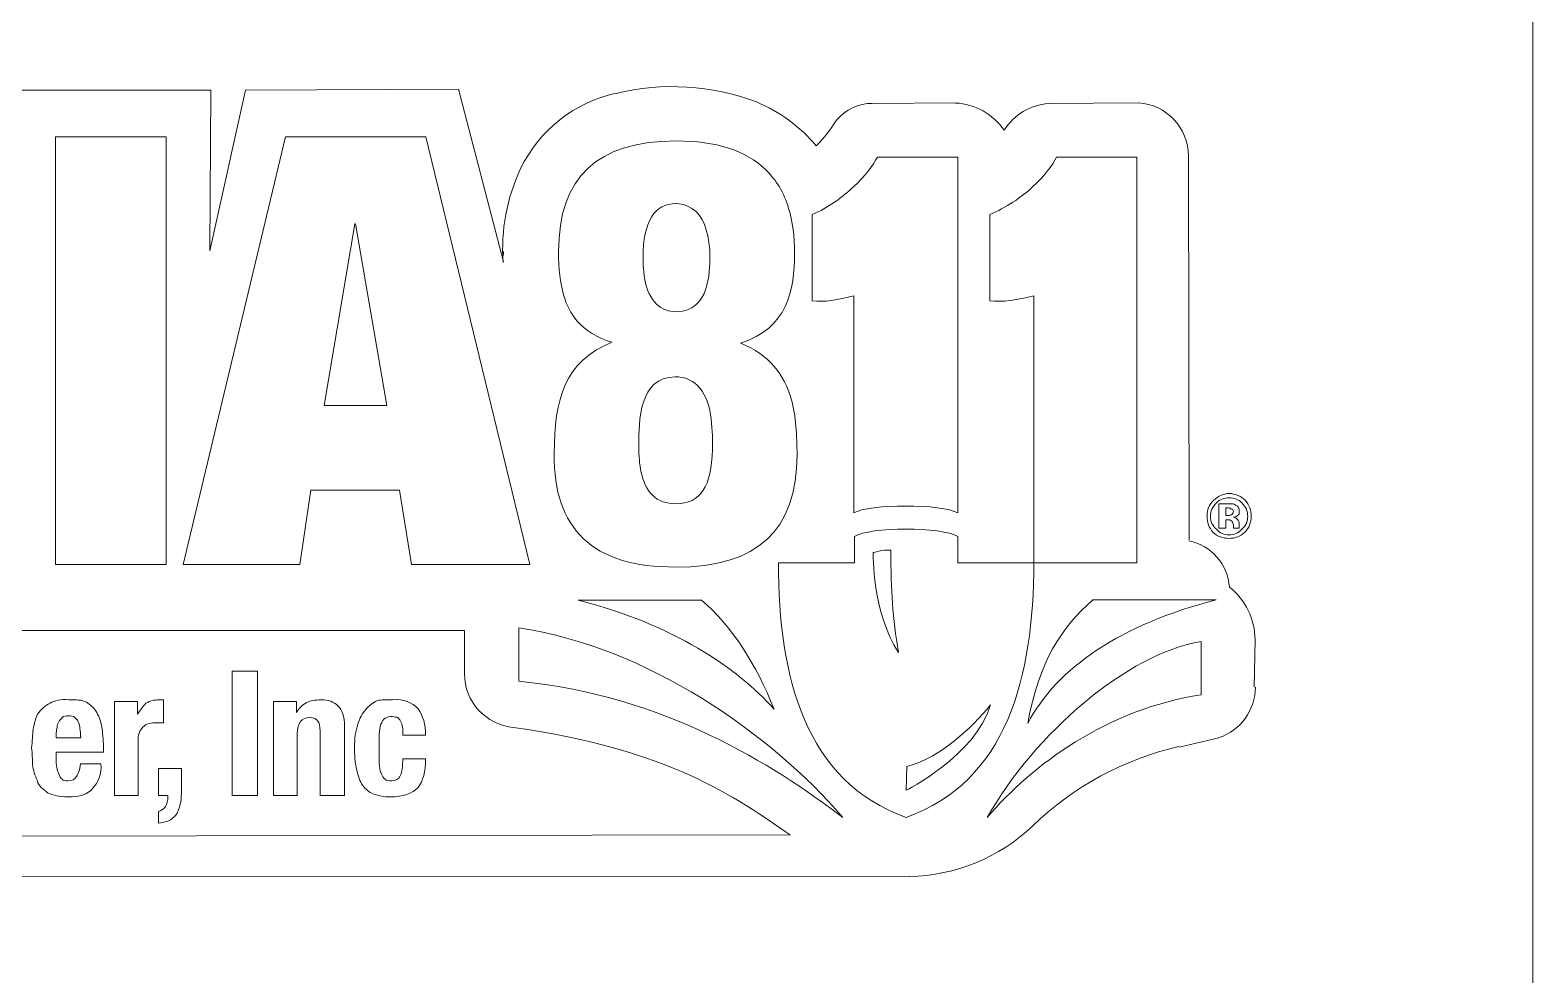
# Model space of a CAD drawing. Header units: feet. Extents: x -16154 to 3860, y -1534289809 to -1534279773.
# Drawn here: x -12933.8 to -12773.4, y -1534285782.9 to -1534285682.1 of the extents above; entities that cross this region are included whole.
import ezdxf

# ---------------------------------------------------------------- set-up
doc = ezdxf.new("R2010")
doc.units = ezdxf.units.FT
doc.header["$MEASUREMENT"] = 0
doc.layers.add('ASEDOLIKE - Level 4', color=7, linetype='Continuous', lineweight=0)
doc.layers.add('Level 63', color=7, linetype='Continuous', lineweight=0)

# ---------------------------------------------------------------- blocks, each defined once
blk = doc.blocks.new('G811NW_1')
at = {"layer": 'ASEDOLIKE - Level 4', "color": 7, "linetype": 'Continuous', "lineweight": 0}
for p, q in [((0.0008267716534594571, 0.002014435696764849), (0.001627296587861315, 0.002014435696764849)), ((0.001627296587861315, 0.002014435696764849), (0.001624015747891727, 0.001391076111758593)), ((0.001624015747891727, 0.001391076111758593), (0.001761811023584803, 0.002014435696764849)), ((0.001761811023584803, 0.002014435696764849), (0.002588582677044204, 0.002017716535192449)), ((0.002588582677044204, 0.002017716535192449), (0.002762467191470608, 0.001348425197647884)), ((0.004192913385817454, 0.001961942260095384), (0.004517716535349214, 0.001965223091247026)), ((0.004878608923847283, 0.001961942260095384), (0.005226377952699979, 0.001965223091247026)), ((0.001024326836650269, 0.0001732865493977442), (0.001024326836650269, 0.001833391550462693)), ((0.001024326836650269, 0.001833391550462693), (0.00145411686287833, 0.001833391550462693)), ((0.00145411686287833, 0.001833391550462693), (0.00145411686287833, 0.0001732865493977442)), ((0.001519733660638733, 0.0001732865493977442), (0.00191671528787013, 0.001833391550462693)), ((0.00191671528787013, 0.001833391550462693), (0.00246133471047022, 0.001833391550462693)), ((0.00246133471047022, 0.001833391550462693), (0.002864878017640737, 0.0001732865493977442)), ((0.00541994750647784, 0.001758530182996765), (0.005423228346447373, 0.0002690288674784824)), ((0.002185744159317105, 0.001495465032348875), (0.002067633923208467, 0.0007900844575488009)), ((0.002189024999286693, 0.001495465032348875), (0.002185744159317105, 0.001495465032348875)), ((0.002310416075364918, 0.0007900844575488009), (0.002189024999286693, 0.001495465032348875)), ((0.002067633923208467, 0.0007900844575488009), (0.002310416075364918, 0.0007900844575488009)), ((0.002015140484860345, 0.0004620004692696966), (0.001972489566187841, 0.0001732865493977442)), ((0.002359628673743508, 0.0004620004692696966), (0.002015140484860345, 0.0004620004692696966)), ((0.002405560432385545, 0.0001732865493977442), (0.002359628673743508, 0.0004620004692696966)), ((0.00145411686287833, 0.0001732865493977442), (0.001024326836650269, 0.0001732865493977442)), ((0.001972489566187841, 0.0001732865493977442), (0.001519733660638733, 0.0001732865493977442)), ((0.002864878017640737, 0.0001732865493977442), (0.002405560432385545, 0.0001732865493977442)), ((-0.005288713910723886, -8.530184277333319e-05), (0.002611548556365251, -8.202100434573367e-05)), ((0.005679133858249086, -0.000118110234325286), (0.005675853018279553, -0.0003018372735823505)), ((0.001710022374680042, -0.000240099267102778), (0.001808447671633739, -0.000240099267102778)), ((0.001710022374680042, -0.0007223827342386357), (0.001710022374680042, -0.000240099267102778)), ((0.001808447671633739, -0.000240099267102778), (0.001808447571437222, -0.0007223827342386357)), ((0.005538057742819513, -0.0004986876592738554), (0.005383858267744512, -0.0005347769038053229)), ((0.001808447571437222, -0.0007223827342386357), (0.001710022374680042, -0.0007223827342386357)), ((0.00387467191599189, -0.0008759842530707829), (-0.005288713910723886, -0.0008891076140571386)), ((0.00433727034121667, -0.001036745416058693), (-0.005482283464501692, -0.001040026254486293))]:
    blk.add_line(p, q, dxfattribs=at)
at = {"layer": 'ASEDOLIKE - Level 4', "color": 7, "linetype": 'Continuous', "lineweight": 0, "extrusion": (0, 0, -1)}
for centre, radius, start, end in [((-0.003316228711705616, 0.001474077631428372), 0.0005408848437017266, 25.82083333333334, 77.54034722222224), ((-0.004193806068641392, 0.001783737134246621), 0.0001790771162446756, 39.331175, 89.95433888888887), ((-0.004503677446751675, 0.001719615211186465), 0.0002449368070884278, 92.97546388888888, 145.5199777777778), ((-0.004890932033343121, 0.001745669113006443), 0.000216686515964112, 31.39176666666666, 86.5785722222222), ((-0.005213651027985378, 0.001758798374794424), 0.0002063800294822235, 93.5405611111111, 179.9545944444444), ((-0.005382814151417392, 7.250378257595003e-05), 0.0001969474896479231, 101.2948166666666, 176.1510277777778), ((-0.005416684224664237, -0.0001194026917801239), 0.0002621274801909071, 128.4933694444445, 179.6339972222222), ((-0.005473446659327807, -0.0003023084937012754), 0.0002065467871816936, 179.9545916666667, 251.4717916666667)]:
    blk.add_arc(centre, radius, start, end, dxfattribs=at)
at = {"layer": 'ASEDOLIKE - Level 4', "color": 7, "linetype": 'Continuous', "lineweight": 0}
blk.add_arc((0.003560918189162376, 0.002208061116107274), 0.0005836256716655461, 315.3592416666667, 327.8413833333334, dxfattribs=at)
at = {"layer": 'ASEDOLIKE - Level 4', "color": 7, "linetype": 'Continuous', "lineweight": 0, "extrusion": (0, 0, -1)}
for centre, major_axis, ratio, start_param, end_param in [((0.00341978932120468, 0.001113701684516855), (0.0009166610912380623, 0), 0.9972362921539347, 4.470008901545119, 5.073681686377034), ((0.003509917558277842, 0.001409863631124608), (0.0006073443083310534, 0), 0.9972362921539353, 5.107719970114053, 5.587652353156705), ((0.003497018647193484, 0.001396979903802276), (-0.0007376325194075469, 0), 0.9972362921539345, 6.212330030092268, 6.722233207050167), ((0.004324580224270902, -0.000327413399645593), (-0.000711677857011855, 0), 0.997236292153935, 3.951839651324303, 4.693077833357366)]:
    blk.add_ellipse(centre, major_axis=major_axis, ratio=ratio, start_param=start_param, end_param=end_param, dxfattribs=at)
at = {"layer": 'ASEDOLIKE - Level 4', "color": 7, "linetype": 'Continuous', "lineweight": 0}
blk.add_ellipse((0.005655322447880695, -0.001703823407297023), major_axis=(-0.001205609060646355, 0), ratio=0.997202931491247, start_param=4.939982532838628, end_param=5.483431471314908, dxfattribs=at)
for points, knots in [([(0.00378023234841468, 0.001705438786302693), (0.003701492190775868, 0.00178089810651727), (0.003589943734569889, 0.00181698734377278), (0.003432463319561874, 0.00181698734377278), (0.003127345209148646, 0.00181698734377278), (0.002976426574043234, 0.001675911225902382), (0.002976426574043234, 0.001387197313306388), (0.002976426574043234, 0.001321580515650567), (0.002982988253749375, 0.001265806240553502), (0.002996111613394692, 0.001219874488015193), (0.003005954133070421, 0.001180504405056126), (0.003025639172421823, 0.001147696006228216), (0.00304860505174287, 0.001118168445827905), (0.00308141345073959, 0.001082079208572395), (0.003127345209148646, 0.001052551655448042), (0.003183119487466357, 0.001036147448758129), (0.00299939245336428, 0.0009606881358195096), (0.002960022374661364, 0.0008163311722455546), (0.002960022374661364, 0.0006030766817275435), (0.002956741534691776, 0.0004554388942779042), (0.002996111613394692, 0.000350451904523652), (0.003071570931063861, 0.0002749925988609903), (0.003150311088469637, 0.0001995332713704556), (0.003268421324811255, 0.0001634440341149457), (0.003432463319561874, 0.0001634440341149457), (0.003747423949417961, 0.0001634440341149457), (0.00390162342449285, 0.0003045201519853435), (0.003901623524689368, 0.0005997957414365374), (0.00390162342449285, 0.0006719742232235149), (0.003898342584523262, 0.0007474335361621343), (0.00387865754517186, 0.0008163311722455546), (0.003852410826114261, 0.0009081947937374935), (0.00379663654779655, 0.0009869348505162634), (0.003681807151424465, 0.00103286661033053), (0.003865534185526542, 0.001088640885427594), (0.003891780904817177, 0.001239559518580791), (0.003891780904817177, 0.001380635643727146), (0.003891780904817177, 0.001446252434107009), (0.003885219224877945, 0.001505307554907631), (0.003868815025496131, 0.001554520145873539), (0.003852410826114261, 0.001616856112377718), (0.003819602427117541, 0.001666068805207033), (0.00378023234841468, 0.001705438786302693)], [0, 0, 0, 0, 0.0714285713953099, 0.0714285713953099, 0.0714285713953099, 0.1428571427906198, 0.1428571427906198, 0.1428571427906198, 0.2142857141859297, 0.2142857141859297, 0.2142857141859297, 0.2857142855812396, 0.2857142855812396, 0.2857142855812396, 0.3571428569765495, 0.3571428569765495, 0.3571428569765495, 0.4285714283718595, 0.4285714283718595, 0.4285714283718595, 0.4999999997671694, 0.4999999997671694, 0.4999999997671694, 0.5714285711624792, 0.5714285711624792, 0.5714285711624792, 0.6428571425577891, 0.6428571425577891, 0.6428571425577891, 0.714285713953099, 0.714285713953099, 0.714285713953099, 0.785714285348409, 0.785714285348409, 0.785714285348409, 0.8571428567437189, 0.8571428567437189, 0.8571428567437189, 0.9285714281390288, 0.9285714281390288, 0.9285714281390288, 1, 1, 1, 1]), ([(0.004121439697328255, 0.001216593649587594), (0.004121439697328255, 0.001216593649587594), (0.004121439697328255, 0.0003734178972081281), (0.004121439697328255, 0.0003734178972081281), (0.00418049481561561, 0.0004095070253242739), (0.004465927886444454, 0.0004095070253242739), (0.004524983004498773, 0.0003734177880687639), (0.004524983004498773, 0.0003734177880687639), (0.004524983004498773, 0.001754651384544559), (0.004524983004498773, 0.001754651384544559), (0.004524983004498773, 0.001754651384544559), (0.004213303214379294, 0.001754651384544559), (0.004213303214379294, 0.001754651384544559), (0.004196899014997479, 0.001721842985716648), (0.004164090616000704, 0.001679192166193388), (0.004121439697328255, 0.001639821988646872), (0.004075507938919254, 0.001597171074536163), (0.004023014500571076, 0.001557800991577096), (0.003960678542547169, 0.001531554276880343), (0.003960678542547169, 0.001531554276880343), (0.003960678542547169, 0.001196908604470082), (0.003960678542547169, 0.001196908604470082), (0.004006610301189206, 0.001190346927614883), (0.004062384579273937, 0.001200189442897681), (0.004121439697328255, 0.001216593649587594)], [0, 0, 0, 0, 0.1249999995925464, 0.1249999995925464, 0.1249999995925464, 0.249999999650754, 0.249999999650754, 0.249999999650754, 0.3749999997089617, 0.3749999997089617, 0.3749999997089617, 0.4999999997671694, 0.4999999997671694, 0.4999999997671694, 0.624999999825377, 0.624999999825377, 0.624999999825377, 0.7499999998835847, 0.7499999998835847, 0.7499999998835847, 0.8749999999417923, 0.8749999999417923, 0.8749999999417923, 1, 1, 1, 1]), ([(0.004908841272317832, 0.001754651384544559), (0.004892437072702982, 0.001721842985716648), (0.004859628673706207, 0.001679192071605939), (0.004816977755266794, 0.001639821988646872), (0.004771045996624756, 0.001597171074536163), (0.004711990878570438, 0.001557800991577096), (0.004649654920546531, 0.001531554276880343), (0.004649654920546531, 0.001531554276880343), (0.004649654920546531, 0.001196908604470082), (0.004649654920546531, 0.001196908604470082), (0.004695586678955588, 0.001190346927614883), (0.004761203476949027, 0.001200189442897681), (0.004820258595003346, 0.001216593744175043), (0.004820258595003346, 0.001216593744175043), (0.004820258595003346, 0.0001798482408048585), (0.004820258595003346, 0.0001798482408048585), (0.004820258595003346, 0.0001798482408048585), (0.005220521062204275, 0.0001798482408048585), (0.005220521062204275, 0.0001798482408048585), (0.005220521062204275, 0.0001798482408048585), (0.005220521062204275, 0.001754651384544559), (0.005220521062204275, 0.001754651384544559), (0.005220521062204275, 0.001754651384544559), (0.004908841272317832, 0.001754651384544559), (0.004908841272317832, 0.001754651384544559)], [0, 0, 0, 0, 0.1249999995925464, 0.1249999995925464, 0.1249999995925464, 0.249999999650754, 0.249999999650754, 0.249999999650754, 0.3749999997089617, 0.3749999997089617, 0.3749999997089617, 0.4999999997671694, 0.4999999997671694, 0.4999999997671694, 0.624999999825377, 0.624999999825377, 0.624999999825377, 0.7499999998835847, 0.7499999998835847, 0.7499999998835847, 0.8749999999417923, 0.8749999999417923, 0.8749999999417923, 1, 1, 1, 1]), ([(0.003563696915315884, 0.001364231437037233), (0.003563697015512346, 0.001311738000367768), (0.00356041607534624, 0.001154257792222779), (0.003435744259494999, 0.001154257683083415), (0.003402935760534798, 0.001154257683083415), (0.003376689041244163, 0.001164100205642171), (0.00335700400189276, 0.001183785345347133), (0.003307791403514171, 0.001229717003297992), (0.003304510563544583, 0.001311738000367768), (0.003304510563544583, 0.00136751228274079), (0.003304510563544583, 0.00136751228274079), (0.003304510563544583, 0.00136751228274079), (0.003304510563544583, 0.00136751228274079), (0.0033045106637411, 0.001502026716480032), (0.003347161482216976, 0.001574205198267009), (0.003432463319561874, 0.001574205198267009), (0.003461990878589061, 0.001574205198267009), (0.00348823759764666, 0.001561081837280653), (0.003511203577164168, 0.001541396792163141), (0.00354401187596437, 0.001508588393335231), (0.003563696915315884, 0.001449533381673973), (0.003563696915315884, 0.001364231437037233)], [0, 0, 0, 0, 0.1428571427906198, 0.1428571427906198, 0.1428571427906198, 0.2857142855812396, 0.2857142855812396, 0.2857142855812396, 0.4285714283718595, 0.4285714283718595, 0.4285714283718595, 0.5714285711624792, 0.5714285711624792, 0.5714285711624792, 0.714285713953099, 0.714285713953099, 0.714285713953099, 0.8571428567437189, 0.8571428567437189, 0.8571428567437189, 1, 1, 1, 1]), ([(0.003573539434991557, 0.0006293233091128059), (0.003573539434991557, 0.0006293233091128059), (0.003573539434991557, 0.0006194808884174563), (0.003573539434991557, 0.0006194808884174563), (0.003570258595021969, 0.0004784046759596094), (0.00352760767634952, 0.0004095070253242739), (0.003432463319561874, 0.0004095070253242739), (0.003396374080595566, 0.0004095070253242739), (0.003363565681598846, 0.00041934954788303), (0.003340599802510891, 0.0004423154314281419), (0.003294668043868854, 0.0004882471839664504), (0.003288106364162713, 0.0005702681810362265), (0.003288106364162713, 0.0006260424634092487), (0.003288106364162713, 0.0006260424634092487), (0.003288106364162713, 0.0006358850878314115), (0.003288106364162713, 0.0006358850878314115), (0.003288106364162713, 0.0007277484983205795), (0.003288106464126195, 0.0009016330150188878), (0.003429182479592341, 0.0009016330150188878), (0.003461990878589061, 0.0009016330150188878), (0.003491518437616248, 0.0008917904997360893), (0.003514484316937294, 0.0008688246089150198), (0.003573539434991557, 0.0008130503338179551), (0.003573539434991557, 0.0007015018854872324), (0.003573539434991557, 0.0006293233091128059)], [0, 0, 0, 0, 0.1249999995925464, 0.1249999995925464, 0.1249999995925464, 0.249999999650754, 0.249999999650754, 0.249999999650754, 0.3749999997089617, 0.3749999997089617, 0.3749999997089617, 0.4999999997671694, 0.4999999997671694, 0.4999999997671694, 0.624999999825377, 0.624999999825377, 0.624999999825377, 0.7499999998835847, 0.7499999998835847, 0.7499999998835847, 0.8749999999417923, 0.8749999999417923, 0.8749999999417923, 1, 1, 1, 1]), ([(0.005637187828983536, 0.0002979584751301445), (0.005620783529405204, 0.0002815542684402317), (0.005601098490053691, 0.0002749926934484392), (0.0055781326107327, 0.0002749925988609903), (0.005555166731644745, 0.0002749925988609903), (0.005532200952520216, 0.0002815542684402317), (0.005515796652708849, 0.0002979584751301445), (0.005499392453326979, 0.0003176435129716992), (0.00549283087358432, 0.000337328550813254), (0.005492830773620838, 0.0003602944343583658), (0.005492830773620838, 0.0003865411490551196), (0.005499392553523497, 0.0004062261868966743), (0.005519077592874899, 0.0004226303863106295), (0.005535481692293287, 0.0004390345930005424), (0.005555166731644745, 0.0004488771082833409), (0.0055781326107327, 0.0004488772028707899), (0.005601098590250209, 0.0004488771082833409), (0.005624064369374737, 0.0004390346875879914), (0.005640468568756607, 0.0004226303863106295), (0.005656872768371513, 0.0004062261868966743), (0.005663434448077598, 0.0003832603179034777), (0.005663434448077598, 0.0003602944343583658), (0.005663434448077598, 0.000337328550813254), (0.005656872868334994, 0.0003143626818200573), (0.005637187828983536, 0.0002979584751301445)], [0, 0, 0, 0, 0.1249999995925464, 0.1249999995925464, 0.1249999995925464, 0.249999999650754, 0.249999999650754, 0.249999999650754, 0.3749999997089617, 0.3749999997089617, 0.3749999997089617, 0.4999999997671694, 0.4999999997671694, 0.4999999997671694, 0.624999999825377, 0.624999999825377, 0.624999999825377, 0.7499999998835847, 0.7499999998835847, 0.7499999998835847, 0.8749999999417923, 0.8749999999417923, 0.8749999999417923, 1, 1, 1, 1]), ([(0.005528920112550628, 0.000412787871027831), (0.005512515812972296, 0.0003963836788898334), (0.00550595413303312, 0.0003799794721999206), (0.00550595413303312, 0.0003602945362217724), (0.00550595413303312, 0.0003406093892408535), (0.005512515812972296, 0.0003242051898268983), (0.00552892001235411, 0.0003110819307039492), (0.005542043371999428, 0.0002946776294265874), (0.005558447571381298, 0.0002881159598473459), (0.0055781326107327, 0.0002881158507079817), (0.005597817650084158, 0.0002881159598473459), (0.005614221849699008, 0.0002946776294265874), (0.005627345209344325, 0.0003110818361165002), (0.005643749408726195, 0.0003242052916903049), (0.005650311088432336, 0.0003406093892408535), (0.005650311088432336, 0.0003602944343583658), (0.005650311088432336, 0.0003799794721999206), (0.005643749408726195, 0.0003963836788898334), (0.005627345209344325, 0.00041278796561528), (0.005614221849699008, 0.0004259112320141867), (0.005597817650084158, 0.0004324729015934281), (0.005578132710929218, 0.0004324729015934281), (0.005558447571381298, 0.0004324730107327923), (0.005542043371999428, 0.0004259113266016357), (0.005528920112550628, 0.000412787871027831)], [0, 0, 0, 0, 0.1249999995925464, 0.1249999995925464, 0.1249999995925464, 0.249999999650754, 0.249999999650754, 0.249999999650754, 0.3749999997089617, 0.3749999997089617, 0.3749999997089617, 0.4999999997671694, 0.4999999997671694, 0.4999999997671694, 0.624999999825377, 0.624999999825377, 0.624999999825377, 0.7499999998835847, 0.7499999998835847, 0.7499999998835847, 0.8749999999417923, 0.8749999999417923, 0.8749999999417923, 1, 1, 1, 1]), ([(0.005538762532029895, 0.0003143626818200573), (0.005538762532029895, 0.0003143626818200573), (0.005538762532029895, 0.0004095070253242739), (0.005538762532029895, 0.0004095070253242739), (0.005545324211969016, 0.0004095070253242739), (0.005555166731644745, 0.0004095070253242739), (0.005568290191253489, 0.0004095070253242739), (0.0055781326107327, 0.0004095071271876805), (0.005584694290671877, 0.0004095070253242739), (0.005587975130408485, 0.0004095070253242739), (0.005594536910311088, 0.0004095070253242739), (0.005601098490053691, 0.0004062261868966743), (0.005604379330023335, 0.0004029453484690748), (0.005614221849699008, 0.0003996645100414753), (0.005617502689668596, 0.0003931028331862763), (0.005617502689668596, 0.0003799794721999206), (0.005617502789632078, 0.0003734177880687639), (0.005617502689668596, 0.0003668561112135649), (0.005610941009729475, 0.0003635752655100077), (0.005607660169759887, 0.0003602944343583658), (0.005601098490053691, 0.0003570136905182153), (0.005594536810347606, 0.0003570135959307663), (0.005601098490053691, 0.0003570136905182153), (0.005604379330023335, 0.0003537327502272092), (0.005607660269956405, 0.000350451904523652), (0.005614221849699008, 0.0003471710733720101), (0.005617502689668596, 0.0003406093892408535), (0.005617502689668596, 0.0003307668739580549), (0.005617502689668596, 0.0003307668739580549), (0.005617502689668596, 0.0003209243513992988), (0.005617502689668596, 0.0003209243513992988), (0.005617502689668596, 0.0003209243513992988), (0.005617502689668596, 0.0003209243513992988), (0.005617502689668596, 0.0003176435129716992), (0.005617502689668596, 0.0003176435129716992), (0.005617502689668596, 0.0003176435129716992), (0.005617502789632078, 0.0003143626818200573), (0.005617502789632078, 0.0003143626818200573), (0.005617502789632078, 0.0003143626818200573), (0.005617502789632078, 0.0003143626818200573), (0.005617502789632078, 0.0003143626818200573), (0.005594536810347606, 0.0003143626818200573), (0.005594536810347606, 0.0003143626818200573), (0.005594536810347606, 0.0003176435129716992), (0.005594536810347606, 0.0003209243513992988), (0.005594536810347606, 0.0003274860282544978), (0.005594536810347606, 0.0003307668739580549), (0.005591255970378017, 0.000337328550813254), (0.005591255970378017, 0.000337328550813254), (0.005591255970378017, 0.0003406093892408535), (0.005587975130408485, 0.0003438902349444106), (0.005584694290671877, 0.0003438902349444106), (0.005581413450702288, 0.0003471710733720101), (0.005581413450702288, 0.0003471710733720101), (0.005574851770996148, 0.0003471710733720101), (0.005574851770996148, 0.0003471710733720101), (0.005571570931026615, 0.0003471710733720101), (0.005571570931026615, 0.0003471710733720101), (0.005571570931026615, 0.0003471710733720101), (0.005565009351283901, 0.0003471710733720101), (0.005565009351283901, 0.0003471710733720101), (0.005565009351283901, 0.0003471710733720101), (0.005565009251320419, 0.0003143626818200573), (0.005565009251320419, 0.0003143626818200573), (0.005565009251320419, 0.0003143626818200573), (0.005538762532029895, 0.0003143626818200573), (0.005538762532029895, 0.0003143626818200573)], [0, 0, 0, 0, 0.04545454543337903, 0.04545454543337903, 0.04545454543337903, 0.09090909086675807, 0.09090909086675807, 0.09090909086675807, 0.1363636363001371, 0.1363636363001371, 0.1363636363001371, 0.1818181817335161, 0.1818181817335161, 0.1818181817335161, 0.2272727271668952, 0.2272727271668952, 0.2272727271668952, 0.2727272726002742, 0.2727272726002742, 0.2727272726002742, 0.3181818180336533, 0.3181818180336533, 0.3181818180336533, 0.3636363634670323, 0.3636363634670323, 0.3636363634670323, 0.4090909089004113, 0.4090909089004113, 0.4090909089004113, 0.4545454543337903, 0.4545454543337903, 0.4545454543337903, 0.4999999997671694, 0.4999999997671694, 0.4999999997671694, 0.5454545452005484, 0.5454545452005484, 0.5454545452005484, 0.5909090906339274, 0.5909090906339274, 0.5909090906339274, 0.6363636360673065, 0.6363636360673065, 0.6363636360673065, 0.6818181815006855, 0.6818181815006855, 0.6818181815006855, 0.7272727269340645, 0.7272727269340645, 0.7272727269340645, 0.7727272723674435, 0.7727272723674435, 0.7727272723674435, 0.8181818178008226, 0.8181818178008226, 0.8181818178008226, 0.8636363632342016, 0.8636363632342016, 0.8636363632342016, 0.9090909086675807, 0.9090909086675807, 0.9090909086675807, 0.9545454541009597, 0.9545454541009597, 0.9545454541009597, 1, 1, 1, 1]), ([(0.005584694390635359, 0.0003898219874827191), (0.005581413450702288, 0.0003931028331862763), (0.0055781326107327, 0.0003931028331862763), (0.005571570931026615, 0.0003931028331862763), (0.005571570931026615, 0.0003931028331862763), (0.005565009251320419, 0.0003931028331862763), (0.005565009251320419, 0.0003931028331862763), (0.005565009251320419, 0.0003931028331862763), (0.005565009251320419, 0.0003635752655100077), (0.005565009251320419, 0.0003635752655100077), (0.005565009251320419, 0.0003635752655100077), (0.005574851770996148, 0.0003635752655100077), (0.005574851770996148, 0.0003635752655100077), (0.005581413450702288, 0.0003635752655100077), (0.005584694290671877, 0.0003668561112135649), (0.005587975130408485, 0.0003668561112135649), (0.005591255970378017, 0.000370136956917122), (0.005594536810347606, 0.0003734178972081281), (0.005594536910311088, 0.0003799794721999206), (0.005594536810347606, 0.0003832603179034777), (0.005591255970378017, 0.0003898220893461257), (0.005584694390635359, 0.0003898219874827191)], [0, 0, 0, 0, 0.1428571427906198, 0.1428571427906198, 0.1428571427906198, 0.2857142855812396, 0.2857142855812396, 0.2857142855812396, 0.4285714283718595, 0.4285714283718595, 0.4285714283718595, 0.5714285711624792, 0.5714285711624792, 0.5714285711624792, 0.714285713953099, 0.714285713953099, 0.714285713953099, 0.8571428567437189, 0.8571428567437189, 0.8571428567437189, 1, 1, 1, 1]), ([(0.004820258595003346, 0.0001798482408048585), (0.004820258595003346, 0.0001798482408048585), (0.00452498310469529, 0.0001798482408048585), (0.00452498310469529, 0.0001798482408048585), (0.00452498310469529, 0.0001798482408048585), (0.004524983004498773, 0.0002815542684402317), (0.004524983004498773, 0.0002815542684402317), (0.004465927886444454, 0.0003209243513992988), (0.00418049481561561, 0.0003209243513992988), (0.004124720537297843, 0.0002815542684402317), (0.004124720537297843, 0.0002815542684402317), (0.004124720537297843, 0.0001798482408048585), (0.004124720537297843, 0.0001798482408048585), (0.004124720537297843, 0.0001798482408048585), (0.00382944494679327, 0.0001798482408048585), (0.00382944494679327, 0.0001798482408048585), (0.00382944494679327, -0.0002630651506478898), (0.00393443182348957, -0.000669889290293213), (0.004324851870978308, -0.0008076845697360113), (0.004324851870978308, -0.0008076845697360113), (0.004324851870978308, -0.0008076845697360113), (0.004324851870978308, -0.0008076845697360113), (0.004324851870978308, -0.0008076845697360113), (0.004324851870978308, -0.0008076845697360113), (0.004324851870978308, -0.0008076845697360113), (0.004324851870978308, -0.0008076845697360113), (0.004324851870978308, -0.0008076845697360113), (0.004324851870978308, -0.0008076845697360113), (0.004324851870978308, -0.0008076845697360113), (0.004324851870978308, -0.0008076845697360113), (0.004324851870978308, -0.0008076845697360113), (0.004715271818503508, -0.000669889290293213), (0.004820258595003346, -0.0002630651506478898), (0.004820258595003346, 0.0001798482408048585)], [0, 0, 0, 0, 0.09090909086675807, 0.09090909086675807, 0.09090909086675807, 0.1818181817335161, 0.1818181817335161, 0.1818181817335161, 0.2727272726002742, 0.2727272726002742, 0.2727272726002742, 0.3636363634670323, 0.3636363634670323, 0.3636363634670323, 0.4545454543337903, 0.4545454543337903, 0.4545454543337903, 0.5454545452005484, 0.5454545452005484, 0.5454545452005484, 0.6363636360673065, 0.6363636360673065, 0.6363636360673065, 0.7272727269340645, 0.7272727269340645, 0.7272727269340645, 0.8181818178008226, 0.8181818178008226, 0.8181818178008226, 0.9090909086675807, 0.9090909086675807, 0.9090909086675807, 1, 1, 1, 1]), ([(0.004196899014997479, 0.0002192183237639256), (0.004196899014997479, 0.0002192183237639256), (0.004193618175027891, -1.372131373500451e-05), (0.004295324211754659, -0.0001679207998677157), (0.004272358332666593, -3.012551314895973e-05), (0.004265796652727472, 6.829968333477154e-05), (0.004265796652727472, 0.0002290608390467241), (0.004232988253963788, 0.0002323416774743237), (0.004196899014997479, 0.0002192183237639256), (0.004196899014997479, 0.0002192183237639256)], [0, 0, 0, 0, 0.3333333331781129, 0.3333333331781129, 0.3333333331781129, 0.6666666663562258, 0.6666666663562258, 0.6666666663562258, 1, 1, 1, 1]), ([(0.0038130407474114, -0.0003877370691043325), (0.00374086226971182, -0.0002105717139784247), (0.003652279592397278, -6.94955961080268e-05), (0.003530888516319108, 3.549127723090351e-05), (0.003530888516319108, 3.549127723090351e-05), (0.003051885891712458, 3.549127723090351e-05), (0.003051885891712458, 3.549127723090351e-05), (0.0034226207998862, -5.965308082522824e-05), (0.003668683891975666, -0.0002269759133923799), (0.0038130407474114, -0.0003877370691043325)], [0, 0, 0, 0, 0.3333333331781129, 0.3333333331781129, 0.3333333331781129, 0.6666666663562258, 0.6666666663562258, 0.6666666663562258, 1, 1, 1, 1]), ([(0.004796587926471974, -0.0004429133841767907), (0.004839238845144367, -0.0002066929155262187), (0.004927821522225873, -6.889764335937798e-05), (0.005049212598304043, 3.608923725550994e-05), (0.005049212598304043, 3.608923725550994e-05), (0.005528215223143784, 3.608923725550994e-05), (0.005528215223143784, 3.608923725550994e-05), (0.005157480314969987, -5.905512080062181e-05), (0.004911417322844003, -0.0002263779533677734), (0.004796587926471974, -0.0004429133841767907)], [0, 0, 0, 0, 0.3333333331781129, 0.3333333331781129, 0.3333333331781129, 0.6666666663562258, 0.6666666663562258, 0.6666666663562258, 1, 1, 1, 1]), ([(0.002611548556365251, -8.202100434573367e-05), (0.002611548556365251, -0.0001410761178703979), (0.002611548556365251, -0.0002493438369128853), (0.002611548556365251, -0.0002493438369128853), (0.002611548556365251, -0.0003608923871070147), (0.00269356955374056, -0.0004461942226043902), (0.002801837270406449, -0.0004593175835907459), (0.00340223097109138, -0.000541338580660522), (0.003667979002568766, -0.0007316272967727855), (0.00387467191599189, -0.0008759842530707829)], [0, 0, 0, 0, 0.312785925489285, 0.312785925489285, 0.312785925489285, 0.7444406099358762, 0.7444406099358762, 0.7444406099358762, 1, 1, 1, 1]), ([(0.004078788778888787, -0.0008076845697360113), (0.003799917387766083, -0.0004828814271604642), (0.003317633923189844, -0.0001449549163226038), (0.002822227098968344, -7.277644181158394e-05), (0.002822227098968344, -7.277644181158394e-05), (0.002822227098968344, -0.000279469350061845), (0.002822227098968344, -0.000279469350061845), (0.003379969881213751, -0.0003319627940072678), (0.003813040847374882, -0.0006042724999133497), (0.004078788778888787, -0.0008076845697360113)], [0, 0, 0, 0, 0.3333333331781129, 0.3333333331781129, 0.3333333331781129, 0.6666666663562258, 0.6666666663562258, 0.6666666663562258, 1, 1, 1, 1]), ([(0.004639812400870802, -0.0008076844751485623), (0.004823539434972879, -0.0004828814271604642), (0.005184431823471003, -0.0001712016310193576), (0.005469864894299792, -0.0001252698712050915), (0.005469864894299792, -0.0001252698712050915), (0.005469864894299792, -0.0003319627940072678), (0.005469864894299792, -0.0003319627940072678), (0.005102410826095638, -0.0003877370691043325), (0.004813696915297205, -0.0006042724999133497), (0.004639812400870802, -0.0008076844751485623)], [0, 0, 0, 0, 0.3333333331781129, 0.3333333331781129, 0.3333333331781129, 0.6666666663562258, 0.6666666663562258, 0.6666666663562258, 1, 1, 1, 1]), ([(0.00102690288717644, -0.0005839895020471886), (0.00102690288717644, -0.0005938320173299871), (0.00102690288717644, -0.0006036745471647009), (0.001030183726912992, -0.0006135170697234571), (0.001030183726912992, -0.000623359577730298), (0.00103346456688258, -0.0006332021002890542), (0.001036745406852113, -0.0006364829387166537), (0.001040026246588721, -0.0006496062997030094), (0.001046587926527842, -0.0006561679838341661), (0.001049868766264395, -0.0006594488222617656), (0.001056430446203627, -0.0006660104991169646), (0.001062992125909712, -0.0006660104991169646), (0.001072834645585441, -0.0006660104991169646), (0.001089238845200347, -0.0006660104991169646), (0.00109908136487602, -0.0006594488222617656), (0.001105643044582216, -0.0006496062997030094), (0.001112204724288302, -0.0006397637916961685), (0.001118766404227423, -0.000623359577730298), (0.001122047243964031, -0.0006003937087371014), (0.001122047243964031, -0.0006003937087371014), (0.001200787401602788, -0.0006003937087371014), (0.001200787401602788, -0.0006003937087371014), (0.001204068241339395, -0.0006397637916961685), (0.001190944881927114, -0.0006725721832481213), (0.001167979002606068, -0.0006955380667932332), (0.001151574803224198, -0.0007185039357864298), (0.001118766404227423, -0.000728346458345186), (0.001072834645585441, -0.000728346458345186), (0.001040026246588721, -0.000728346458345186), (0.001013779527531122, -0.0007217847887659445), (0.0009940944881797198, -0.0007119422589312308), (0.0009776902885648142, -0.0006988189052208327), (0.0009580052492133562, -0.000685695544234477), (0.0009547244094768037, -0.0006660104991169646), (0.0009448818898011302, -0.0006463254612754099), (0.0009383202098619536, -0.000623359577730298), (0.0009350393701254012, -0.0006036745471647009), (0.0009350393701254012, -0.0005807086636195891), (0.0009350393701254012, -0.0005610236257780343), (0.0009317585301558129, -0.0005380577422329225), (0.0009350393701254012, -0.0005118110202602111), (0.0009350393701254012, -0.0004888451439910568), (0.0009383202098619536, -0.0004658792677219026), (0.0009416010498314864, -0.0004429133841767907), (0.0009481627295376827, -0.0004232283536111936), (0.0009547244094768037, -0.0004068241469212808), (0.0009678477688890852, -0.0003904199475073256), (0.0009842519685039908, -0.0003740157480933703), (0.001003937007855393, -0.0003641732255346142), (0.001020341207237263, -0.0003543307175277732), (0.001046587926527842, -0.000347769026120659), (0.001076115485555029, -0.0003510498718242161), (0.001105643044582216, -0.0003510498718242161), (0.001125328083933619, -0.0003510498718242161), (0.001145013123285021, -0.0003608923871070147), (0.001158136482930339, -0.0003707349096657708), (0.001174540682312208, -0.0003805774395004846), (0.001184383201987882, -0.0004002624700660817), (0.001194225721663666, -0.0004166666622040793), (0.001200787401602788, -0.0004363517145975493), (0.001204068241339395, -0.0004560367451631464), (0.001207349081308928, -0.0004790026287082583), (0.001210629921278517, -0.0005052493506809697), (0.001210629921278517, -0.0005347769038053229), (0.001210629921278517, -0.0005347769038053229), (0.001210629921278517, -0.0005544619416468777), (0.001210629921278517, -0.0005544619416468777), (0.001210629921278517, -0.0005544619416468777), (0.00102690288717644, -0.0005544619416468777), (0.00102690288717644, -0.0005544619416468777), (0.00102690288717644, -0.0005544619416468777), (0.00102690288717644, -0.0005839895020471886), (0.00102690288717644, -0.0005839895020471886)], [0, 0, 0, 0, 0.04166666653084879, 0.04166666653084879, 0.04166666653084879, 0.08333333306169759, 0.08333333306169759, 0.08333333306169759, 0.1249999995925464, 0.1249999995925464, 0.1249999995925464, 0.1666666665890565, 0.1666666665890565, 0.1666666665890565, 0.2083333331199052, 0.2083333331199052, 0.2083333331199052, 0.249999999650754, 0.249999999650754, 0.249999999650754, 0.2916666666472641, 0.2916666666472641, 0.2916666666472641, 0.3333333331781129, 0.3333333331781129, 0.3333333331781129, 0.3749999997089617, 0.3749999997089617, 0.3749999997089617, 0.4166666662398105, 0.4166666662398105, 0.4166666662398105, 0.4583333332363206, 0.4583333332363206, 0.4583333332363206, 0.4999999997671694, 0.4999999997671694, 0.4999999997671694, 0.5416666662980182, 0.5416666662980182, 0.5416666662980182, 0.5833333332945282, 0.5833333332945282, 0.5833333332945282, 0.624999999825377, 0.624999999825377, 0.624999999825377, 0.6666666663562258, 0.6666666663562258, 0.6666666663562258, 0.7083333328870746, 0.7083333328870746, 0.7083333328870746, 0.7499999998835847, 0.7499999998835847, 0.7499999998835847, 0.7916666664144335, 0.7916666664144335, 0.7916666664144335, 0.8333333329452822, 0.8333333329452822, 0.8333333329452822, 0.8749999999417923, 0.8749999999417923, 0.8749999999417923, 0.9166666664726412, 0.9166666664726412, 0.9166666664726412, 0.9583333330034899, 0.9583333330034899, 0.9583333330034899, 1, 1, 1, 1]), ([(0.002372047243945408, -0.0004625984365702607), (0.002372047243945408, -0.0004560367451631464), (0.002368766404208855, -0.0004461942226043902), (0.002365485564239211, -0.0004396325457491912), (0.002362204724269679, -0.0004330708688939922), (0.002358923884533126, -0.0004265091920387931), (0.00235236220459395, -0.0004199475079076365), (0.002349081364857342, -0.0004199475079076365), (0.002339238845181668, -0.0004166666622040793), (0.002332677165242492, -0.0004166666622040793), (0.002319553805830266, -0.0004133858310524374), (0.002312992125891089, -0.0004199475079076365), (0.00230314960621536, -0.0004232283536111936), (0.002296587926509219, -0.0004265091920387931), (0.002293307086539631, -0.0004363517145975493), (0.002286745406833546, -0.0004461942226043902), (0.002283464566863902, -0.0004560367451631464), (0.002283464566863902, -0.0004691601061495021), (0.002280183726894314, -0.0004855643055634573), (0.002280183726894314, -0.0005019685049774125), (0.002280183726894314, -0.0005183727116673253), (0.002280183726894314, -0.000541338580660522), (0.002280183726894314, -0.0005643044642056338), (0.002280183726894314, -0.0005807086636195891), (0.002280183726894314, -0.0005971128630335443), (0.002283464566863902, -0.0006135170697234571), (0.002283464566863902, -0.0006266404307098128), (0.002286745406833546, -0.0006332021002890542), (0.002293307086539631, -0.0006463254612754099), (0.002296587926509219, -0.0006561679838341661), (0.00230314960621536, -0.0006594488222617656), (0.002306430446184948, -0.0006660104991169646), (0.002319553805830266, -0.0006660104991169646), (0.002329396325505939, -0.0006660104991169646), (0.002345800524887809, -0.0006660104991169646), (0.002355643044563538, -0.0006594488222617656), (0.002362204724269679, -0.0006463254612754099), (0.002368766404208855, -0.0006332021002890542), (0.002372047243945408, -0.0006102362167439424), (0.002372047243945408, -0.0005807086636195891), (0.002372047243945408, -0.0005807086636195891), (0.002460629921259838, -0.0005807086636195891), (0.002460629921259838, -0.0005807086636195891), (0.002460629921259838, -0.0006299212618614547), (0.002450787401584165, -0.0006660104991169646), (0.002431102362232762, -0.0006922572138137184), (0.002408136482911716, -0.0007152230973588303), (0.002375328083914996, -0.000728346458345186), (0.002322834645566818, -0.000728346458345186), (0.002299868766478752, -0.000728346458345186), (0.002280183726894314, -0.0007250656199175864), (0.002263779527512499, -0.0007185039357864298), (0.00224737532813063, -0.0007152230973588303), (0.002230971128515724, -0.0007020997363724746), (0.002221128608840051, -0.0006889763753861189), (0.002208005249194733, -0.0006758530143997632), (0.002201443569488593, -0.0006561679838341661), (0.002194881889782452, -0.0006299212618614547), (0.002188320209843331, -0.0006069553783163428), (0.002185039370106723, -0.0005774278251919895), (0.002185039370106723, -0.000541338580660522), (0.002185039370106723, -0.0004986876592738554), (0.002188320209843331, -0.0004724409445771016), (0.002198162729519004, -0.0004461942226043902), (0.002204724409458181, -0.0004232283536111936), (0.00221456692913391, -0.0004035433084936813), (0.002227690288779172, -0.0003904199475073256), (0.002240813648191509, -0.0003740157480933703), (0.00225393700783677, -0.0003641732255346142), (0.002273622047188228, -0.0003543307175277732), (0.002286745406833546, -0.0003510498718242161), (0.002309711286154537, -0.0003510498718242161), (0.002332677165242492, -0.0003510498718242161), (0.002375328083914996, -0.000347769026120659), (0.002408136482911716, -0.0003608923871070147), (0.002431102362232762, -0.000387139109079726), (0.002450787401584165, -0.0004133858310524374), (0.002460629921259838, -0.0004461942226043902), (0.002460629921259838, -0.0004888451439910568), (0.002460629921259838, -0.0004888451439910568), (0.002372047243945408, -0.0004888451439910568), (0.002372047243945408, -0.0004888451439910568), (0.002372047243945408, -0.0004790026287082583), (0.002372047243945408, -0.0004724409445771016), (0.002372047243945408, -0.0004625984365702607)], [0, 0, 0, 0, 0.03571428546482431, 0.03571428546482431, 0.03571428546482431, 0.0714285713953099, 0.0714285713953099, 0.0714285713953099, 0.1071428568601342, 0.1071428568601342, 0.1071428568601342, 0.1428571427906198, 0.1428571427906198, 0.1428571427906198, 0.1785714282554441, 0.1785714282554441, 0.1785714282554441, 0.2142857141859297, 0.2142857141859297, 0.2142857141859297, 0.249999999650754, 0.249999999650754, 0.249999999650754, 0.2857142855812396, 0.2857142855812396, 0.2857142855812396, 0.3214285710460639, 0.3214285710460639, 0.3214285710460639, 0.3571428569765495, 0.3571428569765495, 0.3571428569765495, 0.3928571424413739, 0.3928571424413739, 0.3928571424413739, 0.4285714283718595, 0.4285714283718595, 0.4285714283718595, 0.4642857138366838, 0.4642857138366838, 0.4642857138366838, 0.4999999997671694, 0.4999999997671694, 0.4999999997671694, 0.535714285697655, 0.535714285697655, 0.535714285697655, 0.5714285711624792, 0.5714285711624792, 0.5714285711624792, 0.6071428570929649, 0.6071428570929649, 0.6071428570929649, 0.6428571425577891, 0.6428571425577891, 0.6428571425577891, 0.6785714284882748, 0.6785714284882748, 0.6785714284882748, 0.714285713953099, 0.714285713953099, 0.714285713953099, 0.7499999998835847, 0.7499999998835847, 0.7499999998835847, 0.785714285348409, 0.785714285348409, 0.785714285348409, 0.8214285712788946, 0.8214285712788946, 0.8214285712788946, 0.8571428567437189, 0.8571428567437189, 0.8571428567437189, 0.8928571426742045, 0.8928571426742045, 0.8928571426742045, 0.9285714281390288, 0.9285714281390288, 0.9285714281390288, 0.9642857140695144, 0.9642857140695144, 0.9642857140695144, 1, 1, 1, 1]), ([(0.001342568306242797, -0.000358209501428064), (0.001342568306242797, -0.000358209501428064), (0.001342568306242797, -0.0004074220996699296), (0.001342568306242797, -0.0004074220996699296), (0.001342568306242797, -0.0004074220996699296), (0.001342568306242797, -0.0004074220996699296), (0.001342568306242797, -0.0004074220996699296), (0.001352410826151562, -0.000391017907531932), (0.001362253345827291, -0.0003778945465455763), (0.001375376705239517, -0.0003647711855592206), (0.001391780904854423, -0.0003549286630004644), (0.001408185104236293, -0.0003516478245728649), (0.001424589303618107, -0.0003516478245728649), (0.001427870143587751, -0.0003516478245728649), (0.001431150983557339, -0.0003516478245728649), (0.001434431823526872, -0.0003516478245728649), (0.001437712663263424, -0.0003516478245728649), (0.001440993503233012, -0.0003516478245728649), (0.001444274443166138, -0.0003516478245728649), (0.001444274443166138, -0.0003516478245728649), (0.001444274343202601, -0.00044023049849784), (0.001444274343202601, -0.00044023049849784), (0.001437712663263424, -0.00044023049849784), (0.001434431823526872, -0.000440230403910391), (0.001427870143587751, -0.00044023049849784), (0.001424589303618107, -0.00044023049849784), (0.001418027623912022, -0.00044023049849784), (0.001414746783942433, -0.00044023049849784), (0.001404904264266704, -0.000440230403910391), (0.001398342584560563, -0.00044023049849784), (0.001388500064884834, -0.0004435113442013972), (0.001381938385178749, -0.0004435113442013972), (0.001375376705239517, -0.0004467921826289967), (0.001368815025533432, -0.0004533538594841957), (0.001362253345827291, -0.0004599155436153524), (0.001355691665888115, -0.0004664772204705514), (0.001352410826151562, -0.0004730389046017081), (0.001345849146212441, -0.0004828814271604642), (0.001345849146212441, -0.0004927238478558138), (0.001345849146212441, -0.0005025664577260613), (0.001345849146212441, -0.0005025664577260613), (0.001345849146212441, -0.0007223827342386357), (0.001345849146212441, -0.0007223827342386357), (0.001345849146212441, -0.0007223827342386357), (0.001253985729357865, -0.0007223827342386357), (0.001253985729357865, -0.0007223827342386357), (0.001253985729357865, -0.0007223827342386357), (0.001253985729357865, -0.000358209501428064), (0.001253985729357865, -0.000358209501428064), (0.001253985729357865, -0.000358209501428064), (0.001342568306242797, -0.000358209501428064), (0.001342568306242797, -0.000358209501428064)], [0, 0, 0, 0, 0.05882352919262998, 0.05882352919262998, 0.05882352919262998, 0.11764705838526, 0.11764705838526, 0.11764705838526, 0.1764705880435512, 0.1764705880435512, 0.1764705880435512, 0.2352941172361812, 0.2352941172361812, 0.2352941172361812, 0.2941176468944725, 0.2941176468944725, 0.2941176468944725, 0.3529411760871025, 0.3529411760871025, 0.3529411760871025, 0.4117647057453938, 0.4117647057453938, 0.4117647057453938, 0.4705882349380237, 0.4705882349380237, 0.4705882349380237, 0.529411764596315, 0.529411764596315, 0.529411764596315, 0.588235293788945, 0.588235293788945, 0.588235293788945, 0.6470588234472362, 0.6470588234472362, 0.6470588234472362, 0.7058823526398662, 0.7058823526398662, 0.7058823526398662, 0.7647058822981575, 0.7647058822981575, 0.7647058822981575, 0.8235294114907875, 0.8235294114907875, 0.8235294114907875, 0.8823529411490787, 0.8823529411490787, 0.8823529411490787, 0.9411764703417087, 0.9411764703417087, 0.9411764703417087, 1, 1, 1, 1]), ([(0.001959366206542523, -0.000358209501428064), (0.001959366206542523, -0.000358209501428064), (0.001959366206542523, -0.0004008604300906882), (0.001959366206542523, -0.0004008604300906882), (0.001959366206542523, -0.0004008604300906882), (0.001959366206542523, -0.0004008604300906882), (0.001959366206542523, -0.0004008604300906882), (0.00196920882641477, -0.0003844562234007753), (0.00198233208586357, -0.0003713328624144197), (0.001998736285245439, -0.0003614903471316211), (0.002015140484860345, -0.0003549286630004644), (0.002031544684242215, -0.0003516478245728649), (0.002054510663759668, -0.0003516478245728649), (0.002084038122590337, -0.0003516478245728649), (0.002103723161941795, -0.000358209501428064), (0.002120127361556645, -0.0003746136062545702), (0.002136531560938515, -0.000391017907531932), (0.002146374080614244, -0.0004172646222286858), (0.002146374080614244, -0.0004533538594841957), (0.002146374080614244, -0.0004533538594841957), (0.002146374080614244, -0.0007223827342386357), (0.002146374080614244, -0.0007223827342386357), (0.002146374080614244, -0.0007223827342386357), (0.002051229823790135, -0.0007223827342386357), (0.002051229823790135, -0.0007223827342386357), (0.002051229823790135, -0.0007223827342386357), (0.002051229723593617, -0.0004730389046017081), (0.002051229723593617, -0.0004730389046017081), (0.002051229723593617, -0.0004533538594841957), (0.002047948883857065, -0.00044023049849784), (0.002041387304114406, -0.000433668821642641), (0.002038106364181336, -0.0004238262990838848), (0.002024983004536018, -0.0004205454606562853), (0.002011859644890757, -0.0004205454606562853), (0.001979051245894037, -0.0004205454606562853), (0.001962647046512167, -0.00044023049849784), (0.001962647046512167, -0.0004828814271604642), (0.001962647046512167, -0.0004828814271604642), (0.001962647046512167, -0.0007223827342386357), (0.001962647046512167, -0.0007223827342386357), (0.001962647046512167, -0.0007223827342386357), (0.001870783529461129, -0.0007223827342386357), (0.001870783529461129, -0.0007223827342386357), (0.001870783529461129, -0.0007223827342386357), (0.001870783529461129, -0.000358209501428064), (0.001870783529461129, -0.000358209501428064), (0.001870783529461129, -0.000358209501428064), (0.001959366206542523, -0.000358209501428064), (0.001959366206542523, -0.000358209501428064)], [0, 0, 0, 0, 0.06249999956344254, 0.06249999956344254, 0.06249999956344254, 0.1249999995925464, 0.1249999995925464, 0.1249999995925464, 0.1874999996216502, 0.1874999996216502, 0.1874999996216502, 0.249999999650754, 0.249999999650754, 0.249999999650754, 0.3124999996798579, 0.3124999996798579, 0.3124999996798579, 0.3749999997089617, 0.3749999997089617, 0.3749999997089617, 0.4374999997380655, 0.4374999997380655, 0.4374999997380655, 0.4999999997671694, 0.4999999997671694, 0.4999999997671694, 0.5624999997962732, 0.5624999997962732, 0.5624999997962732, 0.624999999825377, 0.624999999825377, 0.624999999825377, 0.6874999998544808, 0.6874999998544808, 0.6874999998544808, 0.7499999998835847, 0.7499999998835847, 0.7499999998835847, 0.8124999999126885, 0.8124999999126885, 0.8124999999126885, 0.8749999999417923, 0.8749999999417923, 0.8749999999417923, 0.9374999999708962, 0.9374999999708962, 0.9374999999708962, 1, 1, 1, 1]), ([(0.004328132610751378, -0.0006108341767685488), (0.004328132610751378, -0.0006108341767685488), (0.004324851771014826, -0.000702697696397081), (0.004324851771014826, -0.000702697696397081), (0.004324851771014826, -0.000702697696397081), (0.004593880642228765, -0.0005681831535184756), (0.004652935760516119, -0.0003713328624144197), (0.004574195602877362, -0.0004631963820429519), (0.004465927886444454, -0.0005714640938094817), (0.004328132610751378, -0.0006108341767685488)], [0, 0, 0, 0, 0.3333333331781129, 0.3333333331781129, 0.3333333331781129, 0.6666666663562258, 0.6666666663562258, 0.6666666663562258, 1, 1, 1, 1]), ([(0.00111947119343786, -0.0004631963820429519), (0.00111947119343786, -0.0004533538594841957), (0.001116190353701252, -0.0004435113442013972), (0.001112909513731719, -0.0004369496600702405), (0.001109628673762131, -0.0004271071447874419), (0.001103066994056046, -0.0004238262990838848), (0.001099786154086402, -0.0004205454606562853), (0.001093224474380261, -0.0004139836819376796), (0.001083381954704532, -0.0004139837910770439), (0.001073539435028859, -0.0004139837910770439), (0.001066977755089682, -0.0004139836819376796), (0.001057135235414008, -0.0004139837910770439), (0.001050573555707812, -0.0004205453660688363), (0.001047292715738224, -0.0004238262990838848), (0.001040731036032139, -0.0004303879832150415), (0.001037450196062495, -0.0004369496600702405), (0.001034169356325942, -0.0004435113442013972), (0.00103088851635641, -0.0004500730210565962), (0.00103088851635641, -0.0004599155436153524), (0.001027607676386821, -0.0004697580661741085), (0.001027607676386821, -0.000476319641165901), (0.001027607676386821, -0.0004861622655880637), (0.001027607676386821, -0.0004861622655880637), (0.001027607676386821, -0.0004992856192984618), (0.001027607676386821, -0.0004992856192984618), (0.001027607676386821, -0.0004992856192984618), (0.001122752033407448, -0.0004992856192984618), (0.001122752033407448, -0.0004992856192984618), (0.001122752033407448, -0.0004861622655880637), (0.00111947119343786, -0.0004730389046017081), (0.00111947119343786, -0.0004631963820429519)], [0, 0, 0, 0, 0.0999999996740371, 0.0999999996740371, 0.0999999996740371, 0.1999999998137355, 0.1999999998137355, 0.1999999998137355, 0.2999999999534338, 0.2999999999534338, 0.2999999999534338, 0.399999999627471, 0.399999999627471, 0.399999999627471, 0.4999999997671694, 0.4999999997671694, 0.4999999997671694, 0.5999999999068677, 0.5999999999068677, 0.5999999999068677, 0.6999999995809049, 0.6999999995809049, 0.6999999995809049, 0.7999999997206032, 0.7999999997206032, 0.7999999997206032, 0.8999999998603017, 0.8999999998603017, 0.8999999998603017, 1, 1, 1, 1]), ([(0.001513171980932648, -0.000702697696397081), (0.001513171980932648, -0.0007191018958110362), (0.001513171980932648, -0.0007355060879490338), (0.00150989114096306, -0.000751910287362989), (0.001506610300993472, -0.0007650336483493447), (0.001503329461256919, -0.0007781570093357004), (0.001496767781317743, -0.0007912803703220561), (0.001490206101611602, -0.0008011228928808123), (0.001480363581935928, -0.0008109654154395685), (0.001470521062260144, -0.0008175270850188099), (0.001457397702614882, -0.0008240887764259242), (0.001444274343202601, -0.0008273696148535237), (0.001424589303618107, -0.0008306504460051656), (0.001424589303618107, -0.0008306504460051656), (0.001424589303618107, -0.0007847186934668571), (0.001424589303618107, -0.0007847186934668571), (0.001437712663263424, -0.0007814378550392576), (0.001444274343202601, -0.0007748761709081009), (0.001450836123105259, -0.0007650336483493447), (0.001457397702614882, -0.0007551911330665462), (0.00146067854258447, -0.0007420677793561481), (0.00146067854258447, -0.0007289444183697924), (0.00146067854258447, -0.0007289444183697924), (0.00146067854258447, -0.0007223827342386357), (0.00146067854258447, -0.0007223827342386357), (0.00146067854258447, -0.0007223827342386357), (0.001424589303618107, -0.0007223827342386357), (0.001424589303618107, -0.0007223827342386357), (0.001424589303618107, -0.0007223827342386357), (0.001424589303618107, -0.0006173958536237478), (0.001424589303618107, -0.0006173958536237478), (0.001424589303618107, -0.0006173958536237478), (0.001513171980932648, -0.0006173958536237478), (0.001513171980932648, -0.0006173958536237478), (0.001513171980932648, -0.0006173958536237478), (0.001513171980932648, -0.000702697696397081), (0.001513171980932648, -0.000702697696397081)], [0, 0, 0, 0, 0.08333333306169759, 0.08333333306169759, 0.08333333306169759, 0.1666666665890565, 0.1666666665890565, 0.1666666665890565, 0.249999999650754, 0.249999999650754, 0.249999999650754, 0.3333333331781129, 0.3333333331781129, 0.3333333331781129, 0.4166666662398105, 0.4166666662398105, 0.4166666662398105, 0.4999999997671694, 0.4999999997671694, 0.4999999997671694, 0.5833333332945282, 0.5833333332945282, 0.5833333332945282, 0.6666666663562258, 0.6666666663562258, 0.6666666663562258, 0.7499999998835847, 0.7499999998835847, 0.7499999998835847, 0.8333333329452822, 0.8333333329452822, 0.8333333329452822, 0.9166666664726412, 0.9166666664726412, 0.9166666664726412, 1, 1, 1, 1])]:
    blk.add_open_spline(points, degree=3, knots=knots, dxfattribs=at)
blk.add_open_spline([(0.002762467191470608, 0.001387795273330994), (0.002762467191470608, 0.001377952750772238), (0.002762467191470608, 0.00136154855863424), (0.002762467191470608, 0.001348425197647884)], degree=3, dxfattribs=at)

msp = doc.modelspace()

# ---------------------------------------------------------------- linework, layer by layer
at = {"layer": 'Level 63', "color": 7, "linetype": 'Continuous', "lineweight": 0, "flags": 128}
msp.add_lwpolyline([(-13399.71470250398, -1534285473.022604), (-12773.41310975303, -1534285473.022604), (-12773.41310975303, -1534285895.417985), (-13399.71470250398, -1534285895.417985)], close=True, dxfattribs=at)

# ---------------------------------------------------------------- block references
at = {"layer": 'ASEDOLIKE - Level 4', "color": 7, "linetype": 'Continuous', "lineweight": 0, "xscale": 27499.78000044, "yscale": 27499.78000044, "zscale": 27499.78000044}
msp.add_blockref('G811NW_1', (-12959.2273410727, -1534285743.871219), dxfattribs=at)

doc.saveas('drawing.dxf')
